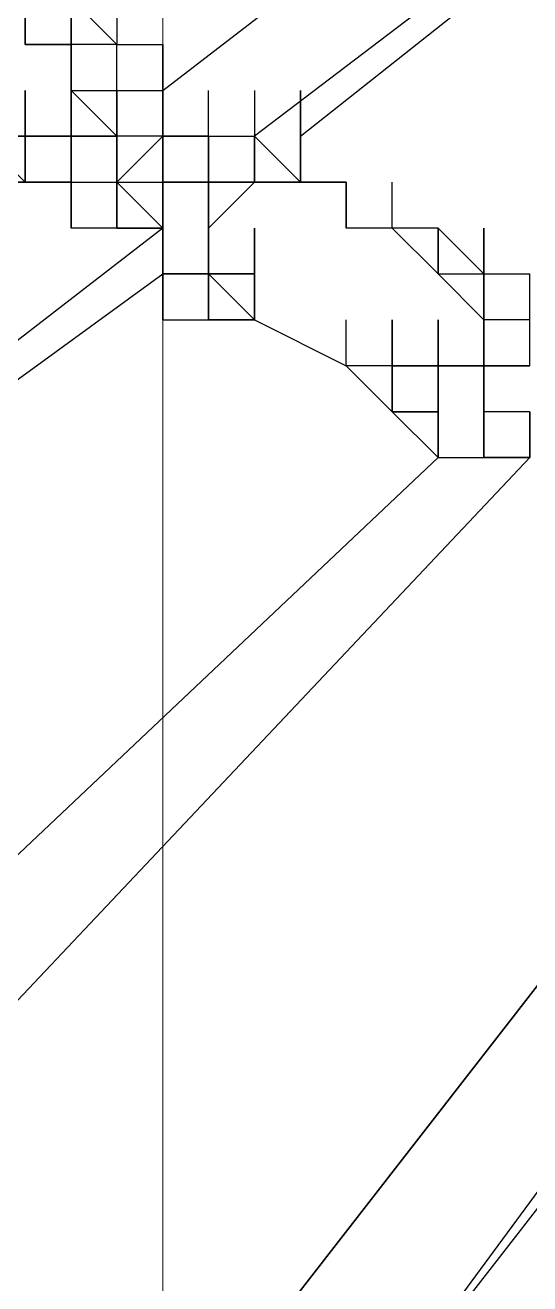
# Model space of a CAD drawing. Header units: inches. Extents: x 3324238 to 135265466, y -1036581 to 20094598.
# Drawn here: x 3353507.065 to 3353507.951, y -519259.729 to -519257.519 of the extents above; entities that cross this region are included whole.
import ezdxf

# ---------------------------------------------------------------- set-up
doc = ezdxf.new("R2010")
doc.units = ezdxf.units.IN
doc.header["$MEASUREMENT"] = 0
doc.layers.add('PDF_Geometry', color=7, linetype='Continuous')

msp = doc.modelspace()

# ---------------------------------------------------------------- linework, layer by layer
at = {"layer": 'PDF_Geometry', "color": 32, "lineweight": 13, "true_color": 0xdd6e00}
msp.add_lwpolyline([(3353507.3069, -519254.4915), (3353507.3069, -519332.0817)], dxfattribs=at)
at = {"layer": 'PDF_Geometry', "lineweight": 25}
for points in [[(3353507.2263, -519257.4726), (3353507.2263, -519257.5532), (3353507.3069, -519257.5532), (3353507.3069, -519257.6338), (3353509.4017, -519256.0223), (3353509.4017, -519255.9418), (3353509.3211, -519255.9418), (3353509.4017, -519255.9418), (3353509.4823, -519255.9418), (3353509.4823, -519256.0223), (3353509.4823, -519256.1029), (3353509.4823, -519256.0223), (3353509.4823, -519255.9418), (3353509.4823, -519255.8612), (3353509.4823, -519255.7806), (3353509.4823, -519255.8612), (3353509.4823, -519255.7806)], [(3353507.3069, -519257.7143), (3353507.3069, -519257.6338), (3353509.4017, -519256.0223)], [(3353509.4823, -519256.1835), (3353507.468, -519257.7143), (3353507.468, -519257.7949), (3353507.468, -519257.7143), (3353507.468, -519257.7949), (3353507.468, -519257.7143), (3353507.468, -519257.7949), (3353507.468, -519257.7143), (3353507.468, -519257.7949), (3353507.5486, -519257.7949), (3353507.5486, -519257.7143), (3353507.5486, -519257.6338)], [(3353507.5486, -519257.7143), (3353509.4823, -519256.1835)], [(3353507.0651, -519257.5532), (3353507.1457, -519257.5532), (3353507.1457, -519257.4726), (3353507.1457, -519257.5532), (3353507.0651, -519257.5532), (3353507.0651, -519257.4726), (3353507.0651, -519257.5532), (3353507.1457, -519257.5532), (3353507.1457, -519257.4726), (3353507.2263, -519257.5532), (3353507.1457, -519257.5532), (3353507.1457, -519257.4726), (3353507.0651, -519257.4726), (3353506.9846, -519257.4726), (3353506.904, -519257.392), (3353506.8234, -519257.392), (3353506.7429, -519257.392), (3353506.6623, -519257.392), (3353506.6623, -519257.3115), (3353506.6623, -519257.392), (3353506.6623, -519257.3115)], [(3353507.1457, -519257.5532), (3353507.1457, -519257.4726), (3353507.1457, -519257.5532), (3353507.1457, -519257.4726), (3353507.1457, -519257.5532), (3353507.1457, -519257.6338), (3353507.1457, -519257.7143), (3353507.0651, -519257.7143), (3353507.0651, -519257.7949), (3353506.9846, -519257.7949), (3353506.9846, -519257.7143), (3353506.9846, -519257.7949)], [(3353507.0651, -519257.4726), (3353507.0651, -519257.5532), (3353507.1457, -519257.5532), (3353507.1457, -519257.6338), (3353507.2263, -519257.6338), (3353507.2263, -519257.7143), (3353507.2263, -519257.6338), (3353507.3069, -519257.6338), (3353507.3069, -519257.5532), (3353507.3069, -519257.6338), (3353507.3069, -519257.7143), (3353507.3069, -519257.7949), (3353507.3069, -519257.8755), (3353507.3069, -519257.9561), (3353507.3069, -519257.8755), (3353507.2263, -519257.8755), (3353507.2263, -519257.7949), (3353507.2263, -519257.7143), (3353507.2263, -519257.6338), (3353507.2263, -519257.7143), (3353507.2263, -519257.6338), (3353507.2263, -519257.7143), (3353507.2263, -519257.6338), (3353507.2263, -519257.7143), (3353507.2263, -519257.6338), (3353507.2263, -519257.7143), (3353507.1457, -519257.7143), (3353507.1457, -519257.6338), (3353507.1457, -519257.5532), (3353507.0651, -519257.5532), (3353507.0651, -519257.4726)], [(3353507.1457, -519257.7949), (3353507.1457, -519257.8755), (3353507.1457, -519257.7949), (3353507.2263, -519257.7949), (3353507.2263, -519257.7143), (3353507.2263, -519257.6338), (3353507.2263, -519257.7143), (3353507.2263, -519257.7949), (3353507.2263, -519257.7143), (3353507.2263, -519257.6338), (3353507.2263, -519257.7143), (3353507.2263, -519257.7949), (3353507.3069, -519257.8755), (3353507.3069, -519257.7949), (3353507.3069, -519257.7143), (3353507.3874, -519257.7143), (3353507.3069, -519257.7143), (3353507.3069, -519257.6338), (3353507.3069, -519257.5532)], [(3353507.2263, -519257.6338), (3353507.2263, -519257.5532)], [(3353507.3068, -519257.7143), (3353507.3068, -519257.6338), (3353507.3068, -519257.5532)], [(3353507.3069, -519257.6338), (3353507.3069, -519257.5532)], [(3353507.3069, -519257.6338), (3353507.3069, -519257.5532)], [(3353507.3069, -519257.7143), (3353507.3069, -519257.6338), (3353507.3069, -519257.7143), (3353507.3069, -519257.6338), (3353507.3069, -519257.5532)], [(3353506.9846, -519257.7143), (3353507.0651, -519257.7143), (3353507.0651, -519257.7949), (3353507.0651, -519257.7143), (3353506.9846, -519257.7143), (3353507.0651, -519257.7143), (3353507.0651, -519257.7949), (3353507.0651, -519257.7143), (3353507.0651, -519257.6338), (3353507.0651, -519257.7143), (3353507.0651, -519257.7949), (3353506.9846, -519257.7143)], [(3353507.0651, -519257.7143), (3353507.0651, -519257.6338)], [(3353507.0651, -519257.7143), (3353507.0651, -519257.6338)], [(3353507.2263, -519257.7949), (3353507.2263, -519257.8755), (3353507.2263, -519257.7949), (3353507.2263, -519257.7143), (3353507.2263, -519257.7949), (3353507.2263, -519257.8755), (3353507.2263, -519257.7949), (3353507.2263, -519257.8755), (3353507.2263, -519257.7949), (3353507.2263, -519257.7143), (3353507.2263, -519257.7949), (3353507.2263, -519257.7143), (3353507.1457, -519257.7143), (3353507.1457, -519257.7949), (3353507.2263, -519257.7949), (3353507.2263, -519257.7143), (3353507.2263, -519257.7949), (3353507.3069, -519257.7143), (3353507.3069, -519257.7949), (3353507.3069, -519257.7143), (3353507.2263, -519257.7143), (3353507.2263, -519257.7949), (3353507.2263, -519257.7143), (3353507.1457, -519257.6338), (3353507.1457, -519257.7143), (3353507.1457, -519257.7949), (3353507.1457, -519257.7143), (3353507.1457, -519257.7949)], [(3353507.1457, -519257.7143), (3353507.1457, -519257.6338)], [(3353507.1457, -519257.7143), (3353507.1457, -519257.6338)], [(3353507.2263, -519257.7143), (3353507.2263, -519257.6338)], [(3353507.2263, -519257.7143), (3353507.2263, -519257.6338)], [(3353507.2263, -519257.8755), (3353507.2263, -519257.7949), (3353507.2263, -519257.7143), (3353507.2263, -519257.6338)], [(3353507.2263, -519257.7949), (3353507.2263, -519257.7143), (3353507.2263, -519257.6338)], [(3353507.2263, -519257.7143), (3353507.2263, -519257.6338)], [(3353507.2263, -519257.7143), (3353507.2263, -519257.6338)], [(3353507.2263, -519257.7143), (3353507.2263, -519257.6338)], [(3353507.3874, -519257.8755), (3353507.3874, -519257.7949), (3353507.3874, -519257.7143), (3353507.3874, -519257.7949), (3353507.3874, -519257.8755), (3353507.3874, -519257.7949), (3353507.3874, -519257.7143), (3353507.3874, -519257.7949), (3353507.3069, -519257.7949), (3353507.3874, -519257.7949), (3353507.3874, -519257.8755), (3353507.3874, -519257.7949), (3353507.3874, -519257.7143), (3353507.3874, -519257.7949), (3353507.3874, -519257.8755), (3353507.3874, -519257.7949), (3353507.3874, -519257.7143), (3353507.3874, -519257.7949), (3353507.3874, -519257.8755), (3353507.3874, -519257.7949), (3353507.3874, -519257.7143), (3353507.468, -519257.7143), (3353507.5486, -519257.7949), (3353507.468, -519257.7949), (3353507.5486, -519257.7949), (3353507.5486, -519257.7143), (3353507.5486, -519257.7949), (3353507.5486, -519257.7143), (3353507.5486, -519257.7949), (3353507.5486, -519257.7143), (3353507.5486, -519257.6338), (3353507.5486, -519257.7143), (3353507.5486, -519257.7949), (3353507.5486, -519257.7143), (3353507.5486, -519257.7949), (3353507.6291, -519257.7949), (3353507.6291, -519257.8755)], [(3353507.3069, -519257.7143), (3353507.3069, -519257.6338)], [(3353507.3069, -519257.7143), (3353507.3069, -519257.6338)], [(3353507.3069, -519257.7143), (3353507.3069, -519257.6338)], [(3353507.3069, -519257.7143), (3353507.3069, -519257.6338)], [(3353507.3874, -519257.8755), (3353507.3874, -519257.7949), (3353507.3874, -519257.7143), (3353507.3874, -519257.6338)], [(3353507.3874, -519257.9561), (3353507.3874, -519257.8755), (3353507.3874, -519257.7949), (3353507.3874, -519257.8755), (3353507.3874, -519257.7949), (3353507.3874, -519257.8755), (3353507.3874, -519257.7949), (3353507.468, -519257.7949), (3353507.3874, -519257.8755), (3353507.3874, -519257.7949), (3353507.3874, -519257.7143), (3353507.3874, -519257.7949), (3353507.3874, -519257.7143), (3353507.3874, -519257.6338)], [(3353507.3874, -519257.7143), (3353507.3874, -519257.6338)], [(3353507.468, -519257.6338), (3353507.468, -519257.7143), (3353507.468, -519257.7949), (3353507.468, -519257.7143)], [(3353507.5486, -519257.7143), (3353507.5486, -519257.6338)], [(3353506.9846, -519257.7949), (3353507.0651, -519257.7949), (3353507.1457, -519257.7949), (3353507.1457, -519257.7143)], [(3353507.0651, -519257.7143), (3353507.1457, -519257.7143), (3353507.0651, -519257.7143)], [(3353507.0651, -519257.7949), (3353507.0651, -519257.7143)], [(3353507.3069, -519258.0366), (3353507.3874, -519258.0366), (3353507.3874, -519257.9561), (3353507.468, -519257.9561), (3353507.468, -519258.0366), (3353507.468, -519257.9561), (3353507.468, -519258.0366), (3353507.468, -519257.9561), (3353507.3874, -519257.9561), (3353507.468, -519258.0366), (3353507.3874, -519257.9561), (3353507.3874, -519257.8755), (3353507.3874, -519257.9561), (3353507.3874, -519257.8755), (3353507.3874, -519257.9561), (3353507.3874, -519257.8755), (3353507.3874, -519257.7949), (3353507.3874, -519257.7143), (3353507.3874, -519257.7949), (3353507.3874, -519257.7143), (3353507.3874, -519257.7949), (3353507.3874, -519257.8755), (3353507.3874, -519257.7949), (3353507.3874, -519257.8755), (3353507.3874, -519257.9561), (3353507.3069, -519257.9561), (3353507.3069, -519257.8755), (3353507.3069, -519257.9561), (3353507.3069, -519257.8755), (3353507.2263, -519257.8755), (3353507.1457, -519257.8755), (3353507.1457, -519257.7949), (3353507.1457, -519257.7143), (3353507.1457, -519257.7949), (3353507.0651, -519257.7949), (3353507.1457, -519257.7949), (3353507.1457, -519257.8755)], [(3353507.0651, -519257.7949), (3353507.0651, -519257.7143)], [(3353507.1457, -519257.7143), (3353507.1457, -519257.7949), (3353507.2263, -519257.7949), (3353507.3068, -519257.7949), (3353507.3068, -519257.8755)], [(3353507.1457, -519257.7949), (3353507.1457, -519257.7143)], [(3353507.1457, -519257.7949), (3353507.1457, -519257.7143)], [(3353507.1457, -519257.7143), (3353507.1457, -519257.7949), (3353507.1457, -519257.7143), (3353507.2263, -519257.7143)], [(3353507.2263, -519257.7143), (3353507.1457, -519257.7143), (3353507.1457, -519257.7949)], [(3353507.1457, -519257.7949), (3353507.1457, -519257.7143)], [(3353507.2263, -519257.7949), (3353507.2263, -519257.7143)], [(3353507.3069, -519257.7143), (3353507.2263, -519257.7143)], [(3353507.2263, -519257.7949), (3353507.2263, -519257.7143)], [(3353507.3069, -519257.8755), (3353507.3069, -519257.7949), (3353507.3069, -519257.7143), (3353507.3069, -519257.7949)], [(3353507.3069, -519257.7143), (3353507.3874, -519257.7143)], [(3353507.3874, -519257.8755), (3353507.3874, -519257.7949), (3353507.3874, -519257.7143)], [(3353507.3874, -519257.8755), (3353507.3874, -519257.7949), (3353507.3874, -519257.7143)], [(3353507.3874, -519257.7949), (3353507.3874, -519257.7143)], [(3353507.3874, -519257.7949), (3353507.3874, -519257.7143)], [(3353507.3874, -519257.7949), (3353507.3874, -519257.7143)], [(3353507.3874, -519257.7949), (3353507.3874, -519257.7143)], [(3353507.3874, -519257.7949), (3353507.3874, -519257.7143)], [(3353507.5486, -519257.7949), (3353507.5486, -519257.7143)], [(3353507.5486, -519257.7949), (3353507.5486, -519257.7143)], [(3353507.5486, -519257.7949), (3353507.5486, -519257.7143)], [(3353507.5486, -519257.7949), (3353507.5486, -519257.7143)], [(3353507.1457, -519257.8755), (3353507.1457, -519257.7949)], [(3353507.1457, -519257.8755), (3353507.1457, -519257.7949)], [(3353507.2263, -519257.8755), (3353507.2263, -519257.7949)], [(3353507.3068, -519257.8755), (3353507.3068, -519257.7949)], [(3353507.3069, -519257.8755), (3353507.3069, -519257.7949)], [(3353507.3069, -519257.9561), (3353507.3069, -519257.8755), (3353507.3069, -519257.7949)], [(3353507.3069, -519257.8755), (3353507.3069, -519257.7949)], [(3353507.3069, -519257.8755), (3353507.3069, -519257.7949)], [(3353507.3069, -519257.9561), (3353507.3069, -519257.8755), (3353507.3069, -519257.7949)], [(3353507.3069, -519257.8755), (3353507.3069, -519257.7949)], [(3353507.3874, -519257.8755), (3353507.3874, -519257.7949)], [(3353507.468, -519257.7949), (3353507.3874, -519257.7949)], [(3353507.468, -519257.7949), (3353507.3874, -519257.7949)], [(3353507.6291, -519257.7949), (3353507.5486, -519257.7949), (3353507.6291, -519257.7949)], [(3353507.6291, -519257.7949), (3353507.5486, -519257.7949)], [(3353507.6291, -519257.8755), (3353507.6291, -519257.7949)], [(3353507.7903, -519258.2783), (3353507.8708, -519258.2783), (3353507.8708, -519258.1978), (3353507.8708, -519258.1172), (3353507.8708, -519258.1978), (3353507.8708, -519258.1172), (3353507.8708, -519258.0366), (3353507.8708, -519258.1172), (3353507.8708, -519258.0366), (3353507.8708, -519258.1172), (3353507.8708, -519258.0366), (3353507.7903, -519257.9561), (3353507.8708, -519257.9561), (3353507.8708, -519257.8755), (3353507.8708, -519257.9561), (3353507.7903, -519257.8755), (3353507.7903, -519257.9561), (3353507.7903, -519257.8755), (3353507.7097, -519257.8755), (3353507.7097, -519257.7949)], [(3353507.2263, -519257.8755), (3353507.1457, -519257.8755)], [(3353507.3069, -519257.9561), (3353507.3069, -519257.8755)], [(3353507.3069, -519257.956), (3353507.3069, -519257.8755)], [(3353507.468, -519258.0366), (3353507.468, -519257.9561), (3353507.468, -519257.8755)], [(3353507.468, -519257.9561), (3353507.468, -519257.8755)], [(3353507.7097, -519257.8755), (3353507.6291, -519257.8755)], [(3353507.7903, -519257.956), (3353507.7097, -519257.8755)], [(3353507.7903, -519257.9561), (3353507.7903, -519257.8755)], [(3353507.8708, -519258.0366), (3353507.8708, -519258.1172), (3353507.8708, -519258.0366), (3353507.8708, -519258.1172), (3353507.8708, -519258.0366), (3353507.8708, -519258.1172), (3353507.8708, -519258.0366), (3353507.8708, -519258.1172), (3353507.8708, -519258.0366), (3353507.8708, -519258.1172), (3353507.8708, -519258.0366), (3353507.7903, -519257.9561), (3353507.7903, -519257.8755), (3353507.7903, -519257.9561), (3353507.8708, -519258.0366), (3353507.8708, -519257.956)], [(3353507.8708, -519257.9561), (3353507.8708, -519257.8755)], [(3353507.8709, -519257.9561), (3353507.8709, -519257.8755)], [(3353507.3069, -519257.9561), (3353507.3874, -519257.9561)], [(3353507.3069, -519257.9561), (3353507.3069, -519258.0366), (3353507.3069, -519257.9561)], [(3353507.468, -519258.0366), (3353507.468, -519257.9561)], [(3353507.468, -519258.0366), (3353507.468, -519257.9561)], [(3353507.468, -519258.0366), (3353507.468, -519257.9561)], [(3353507.8708, -519257.9561), (3353507.8708, -519258.0366), (3353507.8708, -519258.1172), (3353507.9514, -519258.1172), (3353507.9514, -519258.0366), (3353507.9514, -519257.9561)], [(3353507.9514, -519258.1978), (3353507.8708, -519258.1978), (3353507.8708, -519258.1172), (3353507.8708, -519258.0366), (3353507.8708, -519258.1172), (3353507.8708, -519258.0366), (3353507.8708, -519258.1172), (3353507.8708, -519258.0366), (3353507.8708, -519258.1172), (3353507.8708, -519258.0366), (3353507.8708, -519257.9561), (3353507.9514, -519257.9561)], [(3353507.7903, -519258.0366), (3353507.7903, -519258.1172), (3353507.7903, -519258.0366), (3353507.7903, -519258.1172), (3353507.7903, -519258.1978), (3353507.7903, -519258.2783), (3353506.34, -519259.6481), (3353507.7903, -519258.2783), (3353507.7903, -519258.1978), (3353507.7097, -519258.1978), (3353507.7097, -519258.1172), (3353507.6291, -519258.1172), (3353507.6291, -519258.0366)], [(3353507.3874, -519258.0366), (3353507.468, -519258.0366)], [(3353507.468, -519258.0366), (3353507.6291, -519258.1172)], [(3353507.7903, -519258.1978), (3353507.7903, -519258.2783), (3353507.7097, -519258.1978), (3353507.7097, -519258.1172), (3353507.7097, -519258.0366), (3353507.7097, -519258.1172), (3353507.7097, -519258.0366)], [(3353507.7097, -519258.1978), (3353507.7097, -519258.1172), (3353507.7903, -519258.1172), (3353507.7903, -519258.0366)], [(3353507.7097, -519258.1172), (3353507.7097, -519258.0366)], [(3353507.7903, -519258.1172), (3353507.7903, -519258.0366)], [(3353507.9514, -519258.0366), (3353507.8708, -519258.0366)], [(3353507.9514, -519258.1172), (3353507.8708, -519258.1172), (3353507.9514, -519258.1172), (3353507.8708, -519258.1172), (3353507.8708, -519258.0366)], [(3353507.8709, -519258.1172), (3353507.8709, -519258.0366)], [(3353507.8709, -519258.1172), (3353507.8709, -519258.0366)], [(3353507.8709, -519258.1172), (3353507.8709, -519258.0366)], [(3353507.7097, -519258.1978), (3353507.6291, -519258.1172), (3353507.7097, -519258.1978)], [(3353507.7097, -519258.1172), (3353507.7097, -519258.1978), (3353507.7903, -519258.1978), (3353507.7903, -519258.2783), (3353507.8708, -519258.2783), (3353507.8708, -519258.1978), (3353507.8708, -519258.2783), (3353507.8708, -519258.1978)], [(3353507.7097, -519258.1172), (3353507.7903, -519258.1172), (3353507.7097, -519258.1172)], [(3353507.7097, -519258.1978), (3353507.7097, -519258.1172)], [(3353507.8708, -519258.1172), (3353507.7903, -519258.1172), (3353507.8708, -519258.1172)], [(3353507.9514, -519258.2783), (3353507.9514, -519258.1978), (3353507.9514, -519258.2783), (3353507.9514, -519258.1978), (3353507.9514, -519258.2783), (3353507.9514, -519258.1978), (3353507.9514, -519258.2783), (3353506.5817, -519259.7286)], [(3353507.9514, -519258.2783), (3353507.8708, -519258.2783), (3353507.8708, -519258.1978), (3353507.8708, -519258.2783), (3353507.9514, -519258.2783)], [(3353507.8708, -519258.2783), (3353507.8708, -519258.1978)], [(3353507.8709, -519258.2783), (3353507.8709, -519258.1978)], [(3353507.8709, -519258.2783), (3353507.8709, -519258.1978)], [(3353507.9514, -519258.2783), (3353507.9514, -519258.1978)], [(3353506.5817, -519259.7286), (3353507.9514, -519258.2783)], [(3353508.5154, -519258.5201), (3353508.5154, -519258.6006), (3353508.5154, -519258.5201), (3353508.5154, -519258.4395), (3353508.5154, -519258.5201), (3353508.4349, -519258.6006), (3353507.3069, -519260.0509), (3353507.3069, -519259.9703)], [(3353507.3069, -519260.0509), (3353508.4349, -519258.6006)], [(3353508.6766, -519258.6006), (3353507.5486, -519260.1315), (3353508.6766, -519258.6812)]]:
    msp.add_lwpolyline(points, dxfattribs=at)
for points in [[(3353507.1457, -519257.4726), (3353507.1457, -519257.5532)], [(3353507.3069, -519257.6338), (3353507.3069, -519257.5532), (3353507.3069, -519257.6338), (3353507.3069, -519257.7143), (3353507.3069, -519257.6338), (3353507.3069, -519257.5532), (3353507.3069, -519257.6338), (3353507.3069, -519257.7143), (3353507.3069, -519257.7949), (3353507.3069, -519257.8755), (3353507.3069, -519257.7949), (3353507.3069, -519257.8755), (3353505.5343, -519259.2452), (3353507.3069, -519257.9561), (3353507.3069, -519257.8755), (3353507.3069, -519257.9561), (3353507.3069, -519257.8755), (3353507.3069, -519257.9561), (3353507.3069, -519257.8755), (3353507.2263, -519257.8755), (3353507.3069, -519257.8755), (3353507.3069, -519257.7949), (3353507.3069, -519257.8755), (3353507.3069, -519257.7949), (3353507.3069, -519257.7143)], [(3353507.0651, -519257.6338), (3353507.0651, -519257.7143)], [(3353507.2263, -519257.7143), (3353507.2263, -519257.7949), (3353507.2263, -519257.7143), (3353507.2263, -519257.6338)], [(3353507.2263, -519257.6338), (3353507.2263, -519257.7143), (3353507.2263, -519257.7949), (3353507.2263, -519257.7143), (3353507.2263, -519257.7949), (3353507.2263, -519257.7143), (3353507.2263, -519257.7949), (3353507.2263, -519257.7143)], [(3353507.3069, -519257.6338), (3353507.3069, -519257.7143)], [(3353507.3069, -519257.6338), (3353507.3069, -519257.7143)], [(3353507.1457, -519257.7143), (3353507.1457, -519257.7949)], [(3353507.3874, -519257.7143), (3353507.3874, -519257.7949)], [(3353507.3069, -519257.7949), (3353507.3069, -519257.8755)], [(3353507.468, -519257.9561), (3353507.468, -519257.8755), (3353507.468, -519257.9561), (3353507.468, -519258.0366), (3353507.3874, -519258.0366), (3353507.3874, -519257.9561), (3353507.3874, -519258.0366), (3353507.468, -519258.0366)], [(3353507.7903, -519257.8755), (3353507.7903, -519257.9561)], [(3353507.7903, -519258.1172), (3353507.7903, -519258.1978)], [(3353507.8708, -519258.1172), (3353507.8708, -519258.1978)]]:
    msp.add_lwpolyline(points, close=True, dxfattribs=at)

doc.saveas('drawing.dxf')
